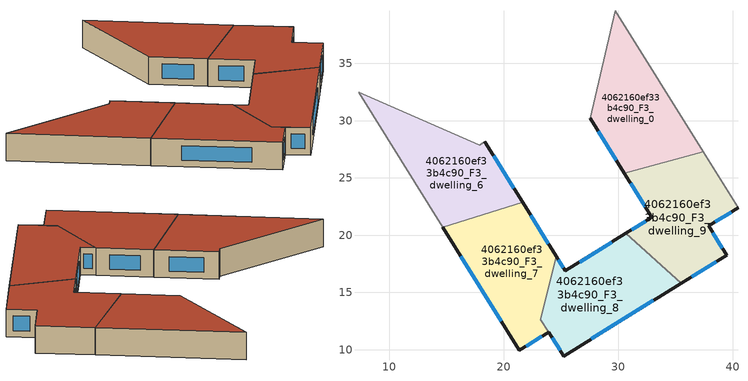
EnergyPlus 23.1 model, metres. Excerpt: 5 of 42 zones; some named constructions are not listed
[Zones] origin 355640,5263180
4062160ef33b4c90_F3_dwelling_0
 floor to 4062160ef33b4c90_F2_dwelling_0 (EU_floor_Construction): 29.76,39.58 37.43,27.27 30.54,25.43 27.55,30.22 z9
 wall outside (EU_wall_Construction): 27.55,30.22 30.54,25.43 z9:12
 wall to 4062160ef33b4c90_F3_dwelling_1 (EU_wall_Construction): 29.76,39.58 27.55,30.22 z9:12
 wall adiabatic (EU_wall_Construction): 37.43,27.27 29.76,39.58 z9:12
 wall to 4062160ef33b4c90_F3_dwelling_9 (EU_wall_Construction): 30.54,25.43 37.43,27.27 z9:12
 window (EU_Window_Construction): 28.25,29.1 29.84,26.55 z9.7:11.3
 roof outside (EU_roof_Construction): 37.43,27.27 29.76,39.58 27.55,30.22 30.54,25.43 z12
4062160ef33b4c90_F3_dwelling_6
 floor to 4062160ef33b4c90_F2_dwelling_6 (EU_floor_Construction): 18.35,28.18 21.66,22.86 14.67,20.7 7.33,32.48 17.85,27.88 z9
 wall outside (EU_wall_Construction): 21.66,22.86 18.35,28.18 z9:12
 wall to 4062160ef33b4c90_F3_dwelling_7 (EU_wall_Construction): 14.67,20.7 21.66,22.86 z9:12
 wall adiabatic (EU_wall_Construction): 7.33,32.48 14.67,20.7 z9:12
 wall to 4062160ef33b4c90_F3_dwelling_5 (EU_wall_Construction): 18.35,28.18 17.85,27.88 7.33,32.48 z9:12
 window (EU_Window_Construction): 20.89,24.11 19.13,26.93 z9.7:11.3
 roof outside (EU_roof_Construction): 21.66,22.86 18.35,28.18 17.85,27.88 7.33,32.48 14.67,20.7 z12
4062160ef33b4c90_F3_dwelling_7
 floor to 4062160ef33b4c90_F2_dwelling_7 (EU_floor_Construction): 21.66,22.86 24.6,18.15 23.22,12.68 23.95,11.53 21.37,9.95 14.67,20.7 z9
 wall outside (EU_wall_Construction): 14.67,20.7 21.37,9.95 23.95,11.53 / 24.6,18.15 21.66,22.86 z9:12
 wall to 4062160ef33b4c90_F3_dwelling_8 (EU_wall_Construction): 23.95,11.53 23.22,12.68 / 23.22,12.69 24.6,18.15 z9:12
 window (EU_Window_Construction): 16.25,18.17 19.8,12.47 / 23.91,19.26 22.35,21.76 / 21.98,10.32 23.34,11.16 z9.7:11.3
 roof outside (EU_roof_Construction): 23.95,11.53 23.22,12.68 24.6,18.15 21.66,22.86 14.67,20.7 21.37,9.95 z12
4062160ef33b4c90_F3_dwelling_8
 floor to 4062160ef33b4c90_F2_dwelling_8 (EU_floor_Construction): 35.49,15.79 25.25,9.45 23.22,12.68 24.6,18.15 25.4,16.88 30.67,20.15 z9
 wall outside (EU_wall_Construction): 30.67,20.15 25.4,16.88 24.6,18.15 / 23.95,11.53 25.25,9.45 35.49,15.79 z9:12
 wall to 4062160ef33b4c90_F3_dwelling_9 (EU_wall_Construction): 35.49,15.79 30.67,20.15 z9:12
 window (EU_Window_Construction): 25.21,17.18 24.79,17.85 / 29.44,19.38 26.64,17.64 / 27.66,10.94 33.09,14.3 / 24.25,11.04 24.94,9.94 z9.7:11.3
 roof outside (EU_roof_Construction): 35.49,15.79 30.67,20.15 25.4,16.88 24.6,18.15 23.22,12.69 25.25,9.45 z12
4062160ef33b4c90_F3_dwelling_9
 floor to 4062160ef33b4c90_F2_dwelling_9 (EU_floor_Construction): 37.43,27.27 40.47,22.4 37.9,20.8 39.48,18.26 35.49,15.79 30.67,20.15 32.95,21.56 30.54,25.43 z9
 wall outside (EU_wall_Construction): 35.49,15.79 39.48,18.26 37.9,20.8 40.47,22.4 / 30.54,25.43 32.95,21.56 30.67,20.15 z9:12
 wall adiabatic (EU_wall_Construction): 40.47,22.4 37.43,27.27 z9:12
 window (EU_Window_Construction): 39.11,18.86 38.27,20.21 / 36.43,16.37 38.55,17.68 / 32.41,21.23 31.21,20.48 / 31.1,24.52 32.38,22.47 / 38.5,21.18 39.86,22.02 z9.7:11.3
 roof outside (EU_roof_Construction): 39.48,18.26 37.9,20.8 40.47,22.4 37.43,27.27 30.54,25.43 32.95,21.56 30.67,20.15 35.49,15.79 z12
[SCHEDULE:FILE] Column Number=1; Rows to Skip at Top=0; Number of Hours of Data=8760; Column Separator=Comma; Interpolate to Timestep=No; Minutes per Item=60; Adjust Schedule for Daylight Savings=Yes
Name | File
EU_Step8_GainSchedule_4062160ef33b4c90_F1_dwelling_5_f000 | ../../schedules/4062160ef33b4c90/4062160ef33b4c90_F1_dwelling_5_f000_gain.csv
EU_Step8_GainSchedule_4062160ef33b4c90_F1_dwelling_6_f000 | ../../schedules/4062160ef33b4c90/4062160ef33b4c90_F1_dwelling_6_f000_gain.csv
EU_Step8_GainSchedule_4062160ef33b4c90_F1_dwelling_7_f000 | ../../schedules/4062160ef33b4c90/4062160ef33b4c90_F1_dwelling_7_f000_gain.csv
EU_Step8_GainSchedule_4062160ef33b4c90_F1_dwelling_8_f000 | ../../schedules/4062160ef33b4c90/4062160ef33b4c90_F1_dwelling_8_f000_gain.csv
EU_Step8_GainSchedule_4062160ef33b4c90_F1_dwelling_9_f000 | ../../schedules/4062160ef33b4c90/4062160ef33b4c90_F1_dwelling_9_f000_gain.csv
EU_Step8_GainSchedule_4062160ef33b4c90_F1_dwelling_10_f000 | ../../schedules/4062160ef33b4c90/4062160ef33b4c90_F1_dwelling_10_f000_gain.csv
EU_Step8_GainSchedule_4062160ef33b4c90_F2_dwelling_0_f000 | ../../schedules/4062160ef33b4c90/4062160ef33b4c90_F2_dwelling_0_f000_gain.csv
EU_Step8_GainSchedule_4062160ef33b4c90_F2_dwelling_1_f000 | ../../schedules/4062160ef33b4c90/4062160ef33b4c90_F2_dwelling_1_f000_gain.csv
EU_Step8_GainSchedule_4062160ef33b4c90_F2_dwelling_2_f000 | ../../schedules/4062160ef33b4c90/4062160ef33b4c90_F2_dwelling_2_f000_gain.csv
EU_Step8_GainSchedule_4062160ef33b4c90_F2_dwelling_3_f000 | ../../schedules/4062160ef33b4c90/4062160ef33b4c90_F2_dwelling_3_f000_gain.csv
EU_Step8_GainSchedule_4062160ef33b4c90_F2_dwelling_4_f000 | ../../schedules/4062160ef33b4c90/4062160ef33b4c90_F2_dwelling_4_f000_gain.csv
EU_Step8_GainSchedule_4062160ef33b4c90_F2_dwelling_5_f000 | ../../schedules/4062160ef33b4c90/4062160ef33b4c90_F2_dwelling_5_f000_gain.csv
EU_Step8_GainSchedule_4062160ef33b4c90_F2_dwelling_6_f000 | ../../schedules/4062160ef33b4c90/4062160ef33b4c90_F2_dwelling_6_f000_gain.csv
EU_Step8_GainSchedule_4062160ef33b4c90_F2_dwelling_7_f000 | ../../schedules/4062160ef33b4c90/4062160ef33b4c90_F2_dwelling_7_f000_gain.csv
EU_Step8_GainSchedule_4062160ef33b4c90_F2_dwelling_8_f000 | ../../schedules/4062160ef33b4c90/4062160ef33b4c90_F2_dwelling_8_f000_gain.csv
EU_Step8_GainSchedule_4062160ef33b4c90_F2_dwelling_9_f000 | ../../schedules/4062160ef33b4c90/4062160ef33b4c90_F2_dwelling_9_f000_gain.csv
